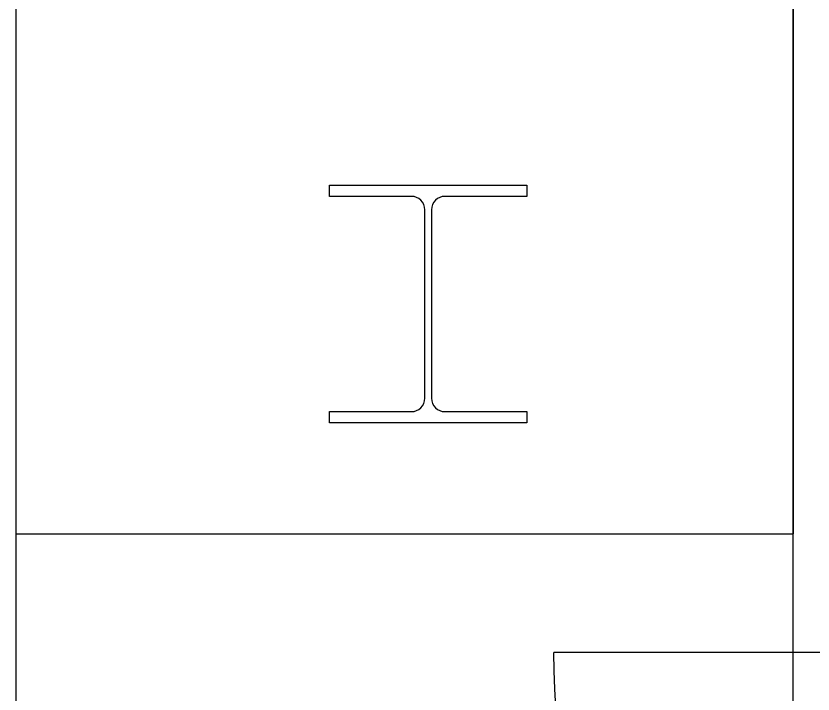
# Model space of a CAD drawing. Extents: x -13345 to 10098, y -1643 to 9113.
# Drawn here: x -9382.85 to -9342.44, y 3418.98 to 3453.35 of the extents above; entities that cross this region are included whole.
import ezdxf

# ---------------------------------------------------------------- set-up
doc = ezdxf.new("R2010")
doc.units = 0
doc.header["$LTSCALE"] = 192
doc.header["$MEASUREMENT"] = 0
doc.layers.get('0').update_dxf_attribs({"linetype": 'CONTINUOUS'})
for name, color, linetype in [('ARCH-DOORS-INTERIOR', 7, 'CONTINUOUS'), ('ARCH-WALLS-EXTERIOR', 5, 'CONTINUOUS'), ('EXPANSION-JOINT', 1, 'CONTINUOUS'), ('STRUCTURAL-COLUMNS', 3, 'CONTINUOUS')]:
    doc.layers.add(name, color=color, linetype=linetype)

# ---------------------------------------------------------------- blocks, each defined once
blk = doc.blocks.new('W12x53')
at = {"flags": 128}
blk.add_lwpolyline([(-4.997, 6.03), (4.997, 6.03), (4.997, 5.455), (0.848, 5.455, 0.414214), (0.172, 4.78), (0.172, -4.78, 0.414214), (0.848, -5.455), (4.997, -5.455), (4.997, -6.03), (-4.997, -6.03), (-4.997, -5.455), (-0.848, -5.455, 0.414214), (-0.172, -4.78), (-0.172, 4.78, 0.414214), (-0.848, 5.455), (-4.997, 5.455)], format="xyb", close=True, dxfattribs=at)
blk = doc.blocks.new('W-Wide Flange-Column - W12X53-1719959-Mall Level - Framing Plan')
at = {"layer": 'STRUCTURAL-COLUMNS'}
blk.add_blockref('W12x53', (0, -0.02), dxfattribs=at)

msp = doc.modelspace()

# ---------------------------------------------------------------- linework, layer by layer
at = {"layer": 'ARCH-DOORS-INTERIOR'}
msp.add_line((-9319.582, 3421.095), (-9355.582, 3421.095), dxfattribs=at)
at = {"layer": 'ARCH-DOORS-INTERIOR', "extrusion": (0, 0, -1)}
msp.add_arc((9319.582, 3421.095), 36, 270, 0, dxfattribs=at)
at = {"layer": 'ARCH-WALLS-EXTERIOR'}
for p, q in [((-9382.853, 3486.526), (-9382.853, 3376.526)), ((-9382.853, 3427.095), (-9343.445, 3427.095))]:
    msp.add_line(p, q, dxfattribs=at)
msp.add_lwpolyline([(-9343.445, 3467.526), (-9343.445, 3427.095)], dxfattribs=at)
at = {"layer": 'EXPANSION-JOINT'}
msp.add_lwpolyline([(-9343.445, 92.274), (-9343.445, 3988.275)], dxfattribs=at)

# ---------------------------------------------------------------- block references
at = {"layer": 'STRUCTURAL-COLUMNS'}
msp.add_blockref('W-Wide Flange-Column - W12X53-1719959-Mall Level - Framing Plan', (-9361.954, 3438.77), dxfattribs=at)

doc.saveas('drawing.dxf')
